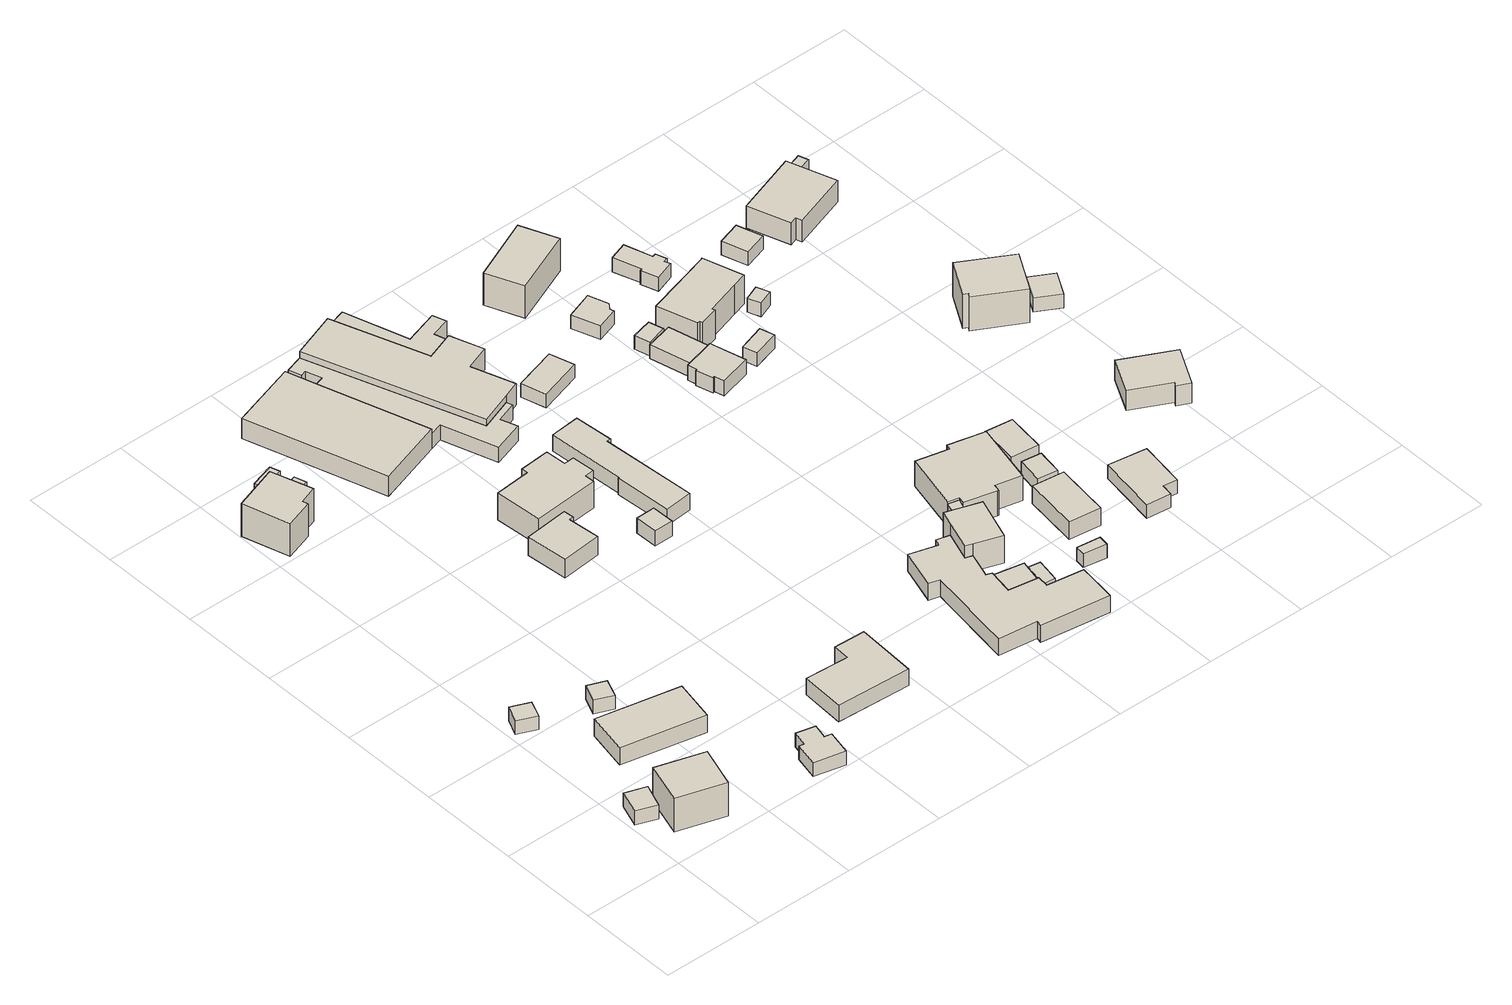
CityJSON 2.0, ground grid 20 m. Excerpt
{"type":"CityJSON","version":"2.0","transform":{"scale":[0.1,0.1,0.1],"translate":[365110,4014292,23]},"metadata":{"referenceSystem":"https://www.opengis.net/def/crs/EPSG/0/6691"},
"CityObjects":{
"building1":{"type":"Building","attributes":{"枝番":1,"利根川水系渡良瀬川洪水浸水想定区域（想定最大規模）.規模":"L2","利根川水系渡良瀬川洪水浸水想定区域（想定最大規模）.浸水ランク":"2","利根川水系渡良瀬川洪水浸水想定区域（想定最大規模）.浸水深":1.44,"利根川水系渡良瀬川洪水浸水想定区域（想定最大規模）.継続時間":7.1,"利根川水系利根川洪水浸水想定区域（想定最大規模）.規模":"L2","利根川水系利根川洪水浸水想定区域（想定最大規模）.浸水ランク":"1","利根川水系利根川洪水浸水想定区域（想定最大規模）.浸水深":0.019,"measuredHeight":4.4,"BuildingDetails.prefecture":"10","BuildingDetails.city":"10207"},"geometry":[{"type":"Solid","lod":"1","boundaries":[[[[0,1,2,3]],[[2,4,5,3]],[[1,6,4,2]],[[0,7,6,1]],[[3,5,7,0]],[[4,6,7,5]]]]}]},
"building2":{"type":"Building","attributes":{"枝番":1,"利根川水系渡良瀬川洪水浸水想定区域（想定最大規模）.規模":"L2","利根川水系渡良瀬川洪水浸水想定区域（想定最大規模）.浸水ランク":"2","利根川水系渡良瀬川洪水浸水想定区域（想定最大規模）.浸水深":1.44,"利根川水系渡良瀬川洪水浸水想定区域（想定最大規模）.継続時間":7.6,"利根川水系利根川洪水浸水想定区域（想定最大規模）.規模":"L2","利根川水系利根川洪水浸水想定区域（想定最大規模）.浸水ランク":"1","利根川水系利根川洪水浸水想定区域（想定最大規模）.浸水深":0.019,"usage":"411","measuredHeight":8.2,"BuildingDetails.prefecture":"10","BuildingDetails.city":"10207","BuildingDetails.surveyYear":2016},"geometry":[{"type":"Solid","lod":"1","boundaries":[[[[8,9,10,11]],[[10,12,13,11]],[[9,14,12,10]],[[8,15,14,9]],[[11,13,15,8]],[[12,14,15,13]]]]}]},
"building3":{"type":"Building","attributes":{"枝番":1,"利根川水系渡良瀬川洪水浸水想定区域（想定最大規模）.規模":"L2","利根川水系渡良瀬川洪水浸水想定区域（想定最大規模）.浸水ランク":"2","利根川水系渡良瀬川洪水浸水想定区域（想定最大規模）.浸水深":1.55,"利根川水系渡良瀬川洪水浸水想定区域（想定最大規模）.継続時間":8.1,"BuildingDetails.prefecture":"10","BuildingDetails.city":"10207"},"geometry":[{"type":"Solid","lod":"1","boundaries":[[[[16,17,18,19]],[[18,20,21,19]],[[17,22,20,18]],[[16,23,22,17]],[[19,21,23,16]],[[20,22,23,21]]]]}]},
"building4":{"type":"Building","attributes":{"枝番":1,"利根川水系渡良瀬川洪水浸水想定区域（想定最大規模）.規模":"L2","利根川水系渡良瀬川洪水浸水想定区域（想定最大規模）.浸水ランク":"2","利根川水系渡良瀬川洪水浸水想定区域（想定最大規模）.浸水深":1.64,"利根川水系渡良瀬川洪水浸水想定区域（想定最大規模）.継続時間":7.9,"利根川水系利根川洪水浸水想定区域（想定最大規模）.規模":"L2","利根川水系利根川洪水浸水想定区域（想定最大規模）.浸水ランク":"1","利根川水系利根川洪水浸水想定区域（想定最大規模）.浸水深":0.117,"usage":"411","measuredHeight":6,"BuildingDetails.prefecture":"10","BuildingDetails.city":"10207","BuildingDetails.surveyYear":2016},"geometry":[{"type":"Solid","lod":"1","boundaries":[[[[24,25,26,27]],[[26,28,29,27]],[[25,30,28,26]],[[24,31,30,25]],[[27,29,31,24]],[[28,30,31,29]]]]}]},
"building5":{"type":"Building","attributes":{"枝番":1,"利根川水系渡良瀬川洪水浸水想定区域（想定最大規模）.規模":"L2","利根川水系渡良瀬川洪水浸水想定区域（想定最大規模）.浸水ランク":"2","利根川水系渡良瀬川洪水浸水想定区域（想定最大規模）.浸水深":1.64,"利根川水系渡良瀬川洪水浸水想定区域（想定最大規模）.継続時間":7.9,"利根川水系利根川洪水浸水想定区域（想定最大規模）.規模":"L2","利根川水系利根川洪水浸水想定区域（想定最大規模）.浸水ランク":"1","利根川水系利根川洪水浸水想定区域（想定最大規模）.浸水深":0.117,"BuildingDetails.prefecture":"10","BuildingDetails.city":"10207"},"geometry":[{"type":"Solid","lod":"1","boundaries":[[[[32,33,34,35]],[[34,36,37,35]],[[33,38,36,34]],[[32,39,38,33]],[[35,37,39,32]],[[36,38,39,37]]]]}]},
"building6":{"type":"Building","attributes":{"枝番":1,"利根川水系渡良瀬川洪水浸水想定区域（想定最大規模）.規模":"L2","利根川水系渡良瀬川洪水浸水想定区域（想定最大規模）.浸水ランク":"2","利根川水系渡良瀬川洪水浸水想定区域（想定最大規模）.浸水深":1.45,"利根川水系渡良瀬川洪水浸水想定区域（想定最大規模）.継続時間":7.4,"利根川水系利根川洪水浸水想定区域（想定最大規模）.規模":"L2","利根川水系利根川洪水浸水想定区域（想定最大規模）.浸水ランク":"1","利根川水系利根川洪水浸水想定区域（想定最大規模）.浸水深":0.018,"measuredHeight":3.4,"BuildingDetails.prefecture":"10","BuildingDetails.city":"10207"},"geometry":[{"type":"Solid","lod":"1","boundaries":[[[[40,41,42,43,44,45,46,47]],[[46,48,49,47]],[[45,50,48,46]],[[44,51,50,45]],[[43,52,51,44]],[[42,53,52,43]],[[41,54,53,42]],[[40,55,54,41]],[[47,49,55,40]],[[48,50,51,52,53,54,55,49]]]]}]},
"building7":{"type":"Building","attributes":{"枝番":1,"利根川水系渡良瀬川洪水浸水想定区域（想定最大規模）.規模":"L2","利根川水系渡良瀬川洪水浸水想定区域（想定最大規模）.浸水ランク":"2","利根川水系渡良瀬川洪水浸水想定区域（想定最大規模）.浸水深":1.35,"利根川水系渡良瀬川洪水浸水想定区域（想定最大規模）.継続時間":5.6,"usage":"411","measuredHeight":8.2,"BuildingDetails.prefecture":"10","BuildingDetails.city":"10207","BuildingDetails.surveyYear":2016},"geometry":[{"type":"Solid","lod":"1","boundaries":[[[[56,57,58,59,60,61]],[[60,62,63,61]],[[59,64,62,60]],[[58,65,64,59]],[[57,66,65,58]],[[56,67,66,57]],[[61,63,67,56]],[[62,64,65,66,67,63]]]]}]},
"building8":{"type":"Building","attributes":{"枝番":1,"利根川水系渡良瀬川洪水浸水想定区域（想定最大規模）.規模":"L2","利根川水系渡良瀬川洪水浸水想定区域（想定最大規模）.浸水ランク":"2","利根川水系渡良瀬川洪水浸水想定区域（想定最大規模）.浸水深":1.45,"利根川水系渡良瀬川洪水浸水想定区域（想定最大規模）.継続時間":7.2,"BuildingDetails.prefecture":"10","BuildingDetails.city":"10207"},"geometry":[{"type":"Solid","lod":"1","boundaries":[[[[68,69,70,71]],[[70,72,73,71]],[[69,74,72,70]],[[68,75,74,69]],[[71,73,75,68]],[[72,74,75,73]]]]}]},
"building9":{"type":"Building","attributes":{"枝番":1,"利根川水系渡良瀬川洪水浸水想定区域（想定最大規模）.規模":"L2","利根川水系渡良瀬川洪水浸水想定区域（想定最大規模）.浸水ランク":"2","利根川水系渡良瀬川洪水浸水想定区域（想定最大規模）.浸水深":1.45,"利根川水系渡良瀬川洪水浸水想定区域（想定最大規模）.継続時間":7.2,"BuildingDetails.prefecture":"10","BuildingDetails.city":"10207"},"geometry":[{"type":"Solid","lod":"1","boundaries":[[[[76,77,78,79]],[[78,80,81,79]],[[77,82,80,78]],[[76,83,82,77]],[[79,81,83,76]],[[80,82,83,81]]]]}]},
"building10":{"type":"Building","attributes":{"枝番":1,"利根川水系渡良瀬川洪水浸水想定区域（想定最大規模）.規模":"L2","利根川水系渡良瀬川洪水浸水想定区域（想定最大規模）.浸水ランク":"2","利根川水系渡良瀬川洪水浸水想定区域（想定最大規模）.浸水深":1.54,"利根川水系渡良瀬川洪水浸水想定区域（想定最大規模）.継続時間":7.4,"利根川水系利根川洪水浸水想定区域（想定最大規模）.規模":"L2","利根川水系利根川洪水浸水想定区域（想定最大規模）.浸水ランク":"1","利根川水系利根川洪水浸水想定区域（想定最大規模）.浸水深":0.019,"usage":"411","measuredHeight":4.8,"BuildingDetails.prefecture":"10","BuildingDetails.city":"10207","BuildingDetails.surveyYear":2016},"geometry":[{"type":"Solid","lod":"1","boundaries":[[[[84,85,86,87,88,89]],[[88,90,91,89]],[[87,92,90,88]],[[86,93,92,87]],[[85,94,93,86]],[[84,95,94,85]],[[89,91,95,84]],[[90,92,93,94,95,91]]]]}]},
"building11":{"type":"Building","attributes":{"枝番":1,"利根川水系渡良瀬川洪水浸水想定区域（想定最大規模）.規模":"L2","利根川水系渡良瀬川洪水浸水想定区域（想定最大規模）.浸水ランク":"2","利根川水系渡良瀬川洪水浸水想定区域（想定最大規模）.浸水深":1.65,"利根川水系渡良瀬川洪水浸水想定区域（想定最大規模）.継続時間":7.4,"利根川水系多々良川洪水浸水想定区域（想定最大規模）.規模":"L2","usage":"411","measuredHeight":4.8,"BuildingDetails.prefecture":"10","BuildingDetails.city":"10207","BuildingDetails.surveyYear":2016},"geometry":[{"type":"Solid","lod":"1","boundaries":[[[[96,97,98,99,100,101]],[[100,102,103,101]],[[99,104,102,100]],[[98,105,104,99]],[[97,106,105,98]],[[96,107,106,97]],[[101,103,107,96]],[[102,104,105,106,107,103]]]]}]},
"building12":{"type":"Building","attributes":{"枝番":1,"利根川水系渡良瀬川洪水浸水想定区域（想定最大規模）.規模":"L2","利根川水系渡良瀬川洪水浸水想定区域（想定最大規模）.浸水ランク":"2","利根川水系渡良瀬川洪水浸水想定区域（想定最大規模）.浸水深":1.76,"利根川水系渡良瀬川洪水浸水想定区域（想定最大規模）.継続時間":7.2,"利根川水系多々良川洪水浸水想定区域（想定最大規模）.規模":"L2","利根川水系多々良川洪水浸水想定区域（想定最大規模）.浸水ランク":"1","利根川水系多々良川洪水浸水想定区域（想定最大規模）.浸水深":0.09,"利根川水系利根川洪水浸水想定区域（想定最大規模）.規模":"L2","利根川水系利根川洪水浸水想定区域（想定最大規模）.浸水ランク":"1","利根川水系利根川洪水浸水想定区域（想定最大規模）.浸水深":0.076,"usage":"441","measuredHeight":4.7,"BuildingDetails.prefecture":"10","BuildingDetails.city":"10207","BuildingDetails.surveyYear":2016},"geometry":[{"type":"Solid","lod":"1","boundaries":[[[[108,109,110,111,112]],[[111,113,114,112]],[[110,115,113,111]],[[109,116,115,110]],[[108,117,116,109]],[[112,114,117,108]],[[113,115,116,117,114]]]]}]},
"building13":{"type":"Building","attributes":{"枝番":1,"利根川水系渡良瀬川洪水浸水想定区域（想定最大規模）.規模":"L2","利根川水系渡良瀬川洪水浸水想定区域（想定最大規模）.浸水ランク":"2","利根川水系渡良瀬川洪水浸水想定区域（想定最大規模）.浸水深":1.35,"利根川水系渡良瀬川洪水浸水想定区域（想定最大規模）.継続時間":8.3,"利根川水系多々良川洪水浸水想定区域（想定最大規模）.規模":"L2","利根川水系多々良川洪水浸水想定区域（想定最大規模）.浸水ランク":"1","利根川水系多々良川洪水浸水想定区域（想定最大規模）.浸水深":0.19,"利根川水系利根川洪水浸水想定区域（想定最大規模）.規模":"L2","利根川水系利根川洪水浸水想定区域（想定最大規模）.浸水ランク":"1","利根川水系利根川洪水浸水想定区域（想定最大規模）.浸水深":0.217,"usage":"411","measuredHeight":7.3,"BuildingDetails.prefecture":"10","BuildingDetails.city":"10207","BuildingDetails.surveyYear":2016},"geometry":[{"type":"Solid","lod":"1","boundaries":[[[[118,119,120,121,122,123,124,125,126,127]],[[126,128,129,127]],[[125,130,128,126]],[[124,131,130,125]],[[123,132,131,124]],[[122,133,132,123]],[[121,134,133,122]],[[120,135,134,121]],[[119,136,135,120]],[[118,137,136,119]],[[127,129,137,118]],[[128,130,131,132,133,134,135,136,137,129]]]]}]},
"building14":{"type":"Building","attributes":{"枝番":1,"利根川水系渡良瀬川洪水浸水想定区域（想定最大規模）.規模":"L2","利根川水系渡良瀬川洪水浸水想定区域（想定最大規模）.浸水ランク":"2","利根川水系渡良瀬川洪水浸水想定区域（想定最大規模）.浸水深":1.84,"利根川水系渡良瀬川洪水浸水想定区域（想定最大規模）.継続時間":7.4,"利根川水系多々良川洪水浸水想定区域（想定最大規模）.規模":"L2","利根川水系多々良川洪水浸水想定区域（想定最大規模）.浸水ランク":"1","利根川水系多々良川洪水浸水想定区域（想定最大規模）.浸水深":0.19,"利根川水系利根川洪水浸水想定区域（想定最大規模）.規模":"L2","利根川水系利根川洪水浸水想定区域（想定最大規模）.浸水ランク":"1","利根川水系利根川洪水浸水想定区域（想定最大規模）.浸水深":0.302,"usage":"441","measuredHeight":3.4,"BuildingDetails.prefecture":"10","BuildingDetails.city":"10207","BuildingDetails.surveyYear":2016},"geometry":[{"type":"Solid","lod":"1","boundaries":[[[[138,139,140,141]],[[140,142,143,141]],[[139,144,142,140]],[[138,145,144,139]],[[141,143,145,138]],[[142,144,145,143]]]]}]},
"building15":{"type":"Building","attributes":{"枝番":1,"利根川水系渡良瀬川洪水浸水想定区域（想定最大規模）.規模":"L2","利根川水系渡良瀬川洪水浸水想定区域（想定最大規模）.浸水ランク":"2","利根川水系渡良瀬川洪水浸水想定区域（想定最大規模）.浸水深":1.85,"利根川水系渡良瀬川洪水浸水想定区域（想定最大規模）.継続時間":8.1,"利根川水系多々良川洪水浸水想定区域（想定最大規模）.規模":"L2","利根川水系多々良川洪水浸水想定区域（想定最大規模）.浸水ランク":"1","利根川水系多々良川洪水浸水想定区域（想定最大規模）.浸水深":0.19,"利根川水系利根川洪水浸水想定区域（想定最大規模）.規模":"L2","利根川水系利根川洪水浸水想定区域（想定最大規模）.浸水ランク":"1","利根川水系利根川洪水浸水想定区域（想定最大規模）.浸水深":0.176,"measuredHeight":4.1,"BuildingDetails.prefecture":"10","BuildingDetails.city":"10207"},"geometry":[{"type":"Solid","lod":"1","boundaries":[[[[146,111,110,147,148,149,150,151,152,153,154,155,156,157]],[[156,158,159,157]],[[155,160,158,156]],[[154,161,160,155]],[[153,162,161,154]],[[152,163,162,153]],[[151,164,163,152]],[[150,165,164,151]],[[149,166,165,150]],[[148,167,166,149]],[[147,168,167,148]],[[110,169,168,147]],[[111,170,169,110]],[[146,171,170,111]],[[157,159,171,146]],[[158,160,161,162,163,164,165,166,167,168,169,170,171,159]]]]}]},
"building16":{"type":"Building","attributes":{"枝番":1,"利根川水系渡良瀬川洪水浸水想定区域（想定最大規模）.規模":"L2","利根川水系渡良瀬川洪水浸水想定区域（想定最大規模）.浸水ランク":"2","利根川水系渡良瀬川洪水浸水想定区域（想定最大規模）.浸水深":1.65,"利根川水系渡良瀬川洪水浸水想定区域（想定最大規模）.継続時間":8.3,"利根川水系多々良川洪水浸水想定区域（想定最大規模）.規模":"L2","利根川水系多々良川洪水浸水想定区域（想定最大規模）.浸水ランク":"1","利根川水系多々良川洪水浸水想定区域（想定最大規模）.浸水深":0.19,"利根川水系利根川洪水浸水想定区域（想定最大規模）.規模":"L2","利根川水系利根川洪水浸水想定区域（想定最大規模）.浸水ランク":"1","利根川水系利根川洪水浸水想定区域（想定最大規模）.浸水深":0.017,"usage":"441","measuredHeight":4.4,"BuildingDetails.prefecture":"10","BuildingDetails.city":"10207","BuildingDetails.surveyYear":2016},"geometry":[{"type":"Solid","lod":"1","boundaries":[[[[172,173,174,175,176,177,178,179]],[[178,180,181,179]],[[177,182,180,178]],[[176,183,182,177]],[[175,184,183,176]],[[174,185,184,175]],[[173,186,185,174]],[[172,187,186,173]],[[179,181,187,172]],[[180,182,183,184,185,186,187,181]]]]}]},
"building17":{"type":"Building","attributes":{"枝番":1,"利根川水系渡良瀬川洪水浸水想定区域（想定最大規模）.規模":"L2","利根川水系渡良瀬川洪水浸水想定区域（想定最大規模）.浸水ランク":"2","利根川水系渡良瀬川洪水浸水想定区域（想定最大規模）.浸水深":1.55,"利根川水系渡良瀬川洪水浸水想定区域（想定最大規模）.継続時間":7.7,"利根川水系多々良川洪水浸水想定区域（想定最大規模）.規模":"L2","利根川水系多々良川洪水浸水想定区域（想定最大規模）.浸水ランク":"1","利根川水系多々良川洪水浸水想定区域（想定最大規模）.浸水深":0.09,"利根川水系利根川洪水浸水想定区域（想定最大規模）.規模":"L2","利根川水系利根川洪水浸水想定区域（想定最大規模）.浸水ランク":"1","利根川水系利根川洪水浸水想定区域（想定最大規模）.浸水深":0.101,"usage":"441","measuredHeight":5.5,"BuildingDetails.prefecture":"10","BuildingDetails.city":"10207","BuildingDetails.surveyYear":2016},"geometry":[{"type":"Solid","lod":"1","boundaries":[[[[151,188,189,190,191,192,193,194,153,152]],[[153,195,196,152]],[[194,197,195,153]],[[193,198,197,194]],[[192,199,198,193]],[[191,200,199,192]],[[190,201,200,191]],[[189,202,201,190]],[[188,203,202,189]],[[151,204,203,188]],[[152,196,204,151]],[[195,197,198,199,200,201,202,203,204,196]]]]}]},
"building18":{"type":"Building","attributes":{"枝番":1,"利根川水系渡良瀬川洪水浸水想定区域（想定最大規模）.規模":"L2","利根川水系渡良瀬川洪水浸水想定区域（想定最大規模）.浸水ランク":"2","利根川水系渡良瀬川洪水浸水想定区域（想定最大規模）.浸水深":1.44,"利根川水系渡良瀬川洪水浸水想定区域（想定最大規模）.継続時間":7.1,"usage":"411","measuredHeight":4.8,"BuildingDetails.prefecture":"10","BuildingDetails.city":"10207","BuildingDetails.surveyYear":2016},"geometry":[{"type":"Solid","lod":"1","boundaries":[[[[205,206,207,208,209,210,211,212,213,214,215,216,217,218,219,220,221,222]],[[221,223,224,222]],[[220,225,223,221]],[[219,226,225,220]],[[218,227,226,219]],[[217,228,227,218]],[[216,229,228,217]],[[215,230,229,216]],[[214,231,230,215]],[[213,232,231,214]],[[212,233,232,213]],[[211,234,233,212]],[[210,235,234,211]],[[209,236,235,210]],[[208,237,236,209]],[[207,238,237,208]],[[206,239,238,207]],[[205,240,239,206]],[[222,224,240,205]],[[223,225,226,227,228,229,230,231,232,233,234,235,236,237,238,239,240,224]]]]}]},
"building19":{"type":"Building","attributes":{"枝番":1,"利根川水系渡良瀬川洪水浸水想定区域（想定最大規模）.規模":"L2","利根川水系渡良瀬川洪水浸水想定区域（想定最大規模）.浸水ランク":"2","利根川水系渡良瀬川洪水浸水想定区域（想定最大規模）.浸水深":1.75,"利根川水系渡良瀬川洪水浸水想定区域（想定最大規模）.継続時間":7.7,"measuredHeight":6.2,"BuildingDetails.prefecture":"10","BuildingDetails.city":"10207"},"geometry":[{"type":"Solid","lod":"1","boundaries":[[[[241,242,243,244,245,246,247,248]],[[247,249,250,248]],[[246,251,249,247]],[[245,252,251,246]],[[244,253,252,245]],[[243,254,253,244]],[[242,255,254,243]],[[241,256,255,242]],[[248,250,256,241]],[[249,251,252,253,254,255,256,250]]]]}]},
"building20":{"type":"Building","attributes":{"枝番":1,"利根川水系渡良瀬川洪水浸水想定区域（想定最大規模）.規模":"L2","利根川水系渡良瀬川洪水浸水想定区域（想定最大規模）.浸水ランク":"2","利根川水系渡良瀬川洪水浸水想定区域（想定最大規模）.浸水深":1.44,"利根川水系渡良瀬川洪水浸水想定区域（想定最大規模）.継続時間":7.1,"measuredHeight":3.1,"BuildingDetails.prefecture":"10","BuildingDetails.city":"10207"},"geometry":[{"type":"Solid","lod":"1","boundaries":[[[[257,258,259,260]],[[259,261,262,260]],[[258,263,261,259]],[[257,264,263,258]],[[260,262,264,257]],[[261,263,264,262]]]]}]},
"building21":{"type":"Building","attributes":{"枝番":1,"利根川水系渡良瀬川洪水浸水想定区域（想定最大規模）.規模":"L2","利根川水系渡良瀬川洪水浸水想定区域（想定最大規模）.浸水ランク":"2","利根川水系渡良瀬川洪水浸水想定区域（想定最大規模）.浸水深":1.65,"利根川水系渡良瀬川洪水浸水想定区域（想定最大規模）.継続時間":8.1,"利根川水系多々良川洪水浸水想定区域（想定最大規模）.規模":"L2","利根川水系多々良川洪水浸水想定区域（想定最大規模）.浸水ランク":"1","利根川水系多々良川洪水浸水想定区域（想定最大規模）.浸水深":0.1,"利根川水系利根川洪水浸水想定区域（想定最大規模）.規模":"L2","利根川水系利根川洪水浸水想定区域（想定最大規模）.浸水ランク":"1","利根川水系利根川洪水浸水想定区域（想定最大規模）.浸水深":0.002,"usage":"441","measuredHeight":3.4,"BuildingDetails.prefecture":"10","BuildingDetails.city":"10207","BuildingDetails.surveyYear":2016},"geometry":[{"type":"Solid","lod":"1","boundaries":[[[[265,266,267,268]],[[267,269,270,268]],[[266,271,269,267]],[[265,272,271,266]],[[268,270,272,265]],[[269,271,272,270]]]]}]},
"building22":{"type":"Building","attributes":{"枝番":1,"利根川水系渡良瀬川洪水浸水想定区域（想定最大規模）.規模":"L2","利根川水系渡良瀬川洪水浸水想定区域（想定最大規模）.浸水ランク":"2","利根川水系渡良瀬川洪水浸水想定区域（想定最大規模）.浸水深":1.24,"利根川水系渡良瀬川洪水浸水想定区域（想定最大規模）.継続時間":6.2,"measuredHeight":3.2,"BuildingDetails.prefecture":"10","BuildingDetails.city":"10207"},"geometry":[{"type":"Solid","lod":"1","boundaries":[[[[273,274,275,276]],[[275,277,278,276]],[[274,279,277,275]],[[273,280,279,274]],[[276,278,280,273]],[[277,279,280,278]]]]}]},
"building23":{"type":"Building","attributes":{"枝番":1,"利根川水系渡良瀬川洪水浸水想定区域（想定最大規模）.規模":"L2","利根川水系渡良瀬川洪水浸水想定区域（想定最大規模）.浸水ランク":"2","利根川水系渡良瀬川洪水浸水想定区域（想定最大規模）.浸水深":1.44,"利根川水系渡良瀬川洪水浸水想定区域（想定最大規模）.継続時間":6.6,"usage":"411","measuredHeight":6.5,"BuildingDetails.prefecture":"10","BuildingDetails.city":"10207","BuildingDetails.surveyYear":2016},"geometry":[{"type":"Solid","lod":"1","boundaries":[[[[281,282,283,284,285,286,287,288]],[[287,289,290,288]],[[286,291,289,287]],[[285,292,291,286]],[[284,293,292,285]],[[283,294,293,284]],[[282,295,294,283]],[[281,296,295,282]],[[288,290,296,281]],[[289,291,292,293,294,295,296,290]]]]}]},
"building24":{"type":"Building","attributes":{"枝番":1,"利根川水系渡良瀬川洪水浸水想定区域（想定最大規模）.規模":"L2","利根川水系渡良瀬川洪水浸水想定区域（想定最大規模）.浸水ランク":"2","利根川水系渡良瀬川洪水浸水想定区域（想定最大規模）.浸水深":1.34,"利根川水系渡良瀬川洪水浸水想定区域（想定最大規模）.継続時間":6.6,"measuredHeight":6,"BuildingDetails.prefecture":"10","BuildingDetails.city":"10207"},"geometry":[{"type":"Solid","lod":"1","boundaries":[[[[285,297,298,286]],[[298,299,300,286]],[[297,301,299,298]],[[285,302,301,297]],[[286,300,302,285]],[[299,301,302,300]]]]}]},
"building25":{"type":"Building","attributes":{"枝番":1,"利根川水系渡良瀬川洪水浸水想定区域（想定最大規模）.規模":"L2","利根川水系渡良瀬川洪水浸水想定区域（想定最大規模）.浸水ランク":"2","利根川水系渡良瀬川洪水浸水想定区域（想定最大規模）.浸水深":1.44,"利根川水系渡良瀬川洪水浸水想定区域（想定最大規模）.継続時間":6.2,"BuildingDetails.prefecture":"10","BuildingDetails.city":"10207"},"geometry":[{"type":"Solid","lod":"1","boundaries":[[[[303,304,305,306]],[[305,307,308,306]],[[304,309,307,305]],[[303,310,309,304]],[[306,308,310,303]],[[307,309,310,308]]]]}]},
"building26":{"type":"Building","attributes":{"枝番":1,"利根川水系渡良瀬川洪水浸水想定区域（想定最大規模）.規模":"L2","利根川水系渡良瀬川洪水浸水想定区域（想定最大規模）.浸水ランク":"2","利根川水系渡良瀬川洪水浸水想定区域（想定最大規模）.浸水深":1.24,"利根川水系渡良瀬川洪水浸水想定区域（想定最大規模）.継続時間":6.6,"usage":"411","measuredHeight":7.4,"BuildingDetails.prefecture":"10","BuildingDetails.city":"10207","BuildingDetails.surveyYear":2016},"geometry":[{"type":"Solid","lod":"1","boundaries":[[[[311,312,313,314,315,316,317,318,319,320,321,322,323,324]],[[323,325,326,324]],[[322,327,325,323]],[[321,328,327,322]],[[320,329,328,321]],[[319,330,329,320]],[[318,331,330,319]],[[317,332,331,318]],[[316,333,332,317]],[[315,334,333,316]],[[314,335,334,315]],[[313,336,335,314]],[[312,337,336,313]],[[311,338,337,312]],[[324,326,338,311]],[[325,327,328,329,330,331,332,333,334,335,336,337,338,326]]]]}]},
"building27":{"type":"Building","attributes":{"枝番":1,"利根川水系渡良瀬川洪水浸水想定区域（想定最大規模）.規模":"L2","利根川水系渡良瀬川洪水浸水想定区域（想定最大規模）.浸水ランク":"2","利根川水系渡良瀬川洪水浸水想定区域（想定最大規模）.浸水深":1.45,"利根川水系渡良瀬川洪水浸水想定区域（想定最大規模）.継続時間":6.8,"usage":"454","measuredHeight":4,"BuildingDetails.prefecture":"10","BuildingDetails.city":"10207","BuildingDetails.surveyYear":2016},"geometry":[{"type":"Solid","lod":"1","boundaries":[[[[339,340,341,342,343,344,345,346]],[[345,347,348,346]],[[344,349,347,345]],[[343,350,349,344]],[[342,351,350,343]],[[341,352,351,342]],[[340,353,352,341]],[[339,354,353,340]],[[346,348,354,339]],[[347,349,350,351,352,353,354,348]]]]}]},
"building28":{"type":"Building","attributes":{"枝番":1,"利根川水系渡良瀬川洪水浸水想定区域（想定最大規模）.規模":"L2","利根川水系渡良瀬川洪水浸水想定区域（想定最大規模）.浸水ランク":"2","利根川水系渡良瀬川洪水浸水想定区域（想定最大規模）.浸水深":1.54,"利根川水系渡良瀬川洪水浸水想定区域（想定最大規模）.継続時間":6.5,"usage":"411","BuildingDetails.prefecture":"10","BuildingDetails.city":"10207","BuildingDetails.surveyYear":2016},"geometry":[{"type":"Solid","lod":"1","boundaries":[[[[355,356,357,358,359,360]],[[359,361,362,360]],[[358,363,361,359]],[[357,364,363,358]],[[356,365,364,357]],[[355,366,365,356]],[[360,362,366,355]],[[361,363,364,365,366,362]]]]}]},
"building29":{"type":"Building","attributes":{"枝番":1,"利根川水系渡良瀬川洪水浸水想定区域（想定最大規模）.規模":"L2","利根川水系渡良瀬川洪水浸水想定区域（想定最大規模）.浸水ランク":"2","利根川水系渡良瀬川洪水浸水想定区域（想定最大規模）.浸水深":1.34,"利根川水系渡良瀬川洪水浸水想定区域（想定最大規模）.継続時間":6.5,"usage":"454","BuildingDetails.prefecture":"10","BuildingDetails.city":"10207","BuildingDetails.surveyYear":2016},"geometry":[{"type":"Solid","lod":"1","boundaries":[[[[367,368,369,370]],[[369,371,372,370]],[[368,373,371,369]],[[367,374,373,368]],[[370,372,374,367]],[[371,373,374,372]]]]}]},
"building30":{"type":"Building","attributes":{"枝番":1,"利根川水系渡良瀬川洪水浸水想定区域（想定最大規模）.規模":"L2","利根川水系渡良瀬川洪水浸水想定区域（想定最大規模）.浸水ランク":"2","利根川水系渡良瀬川洪水浸水想定区域（想定最大規模）.浸水深":1.44,"利根川水系渡良瀬川洪水浸水想定区域（想定最大規模）.継続時間":6.5,"BuildingDetails.prefecture":"10","BuildingDetails.city":"10207"},"geometry":[{"type":"Solid","lod":"1","boundaries":[[[[375,376,377,378]],[[377,379,380,378]],[[376,381,379,377]],[[375,382,381,376]],[[378,380,382,375]],[[379,381,382,380]]]]}]},
"building31":{"type":"Building","attributes":{"枝番":1,"利根川水系渡良瀬川洪水浸水想定区域（想定最大規模）.規模":"L2","利根川水系渡良瀬川洪水浸水想定区域（想定最大規模）.浸水ランク":"2","利根川水系渡良瀬川洪水浸水想定区域（想定最大規模）.浸水深":1.44,"利根川水系渡良瀬川洪水浸水想定区域（想定最大規模）.継続時間":6.2,"usage":"411","measuredHeight":4.9,"BuildingDetails.prefecture":"10","BuildingDetails.city":"10207","BuildingDetails.surveyYear":2016},"geometry":[{"type":"Solid","lod":"1","boundaries":[[[[383,384,385,386]],[[385,387,388,386]],[[384,389,387,385]],[[383,390,389,384]],[[386,388,390,383]],[[387,389,390,388]]]]}]},
"building32":{"type":"Building","attributes":{"枝番":1,"利根川水系渡良瀬川洪水浸水想定区域（想定最大規模）.規模":"L2","利根川水系渡良瀬川洪水浸水想定区域（想定最大規模）.浸水ランク":"2","利根川水系渡良瀬川洪水浸水想定区域（想定最大規模）.浸水深":1.35,"利根川水系渡良瀬川洪水浸水想定区域（想定最大規模）.継続時間":8.1,"利根川水系多々良川洪水浸水想定区域（想定最大規模）.規模":"L2","usage":"411","measuredHeight":8.1,"BuildingDetails.prefecture":"10","BuildingDetails.city":"10207","BuildingDetails.surveyYear":2016},"geometry":[{"type":"Solid","lod":"1","boundaries":[[[[391,392,393,394]],[[393,395,396,394]],[[392,397,395,393]],[[391,398,397,392]],[[394,396,398,391]],[[395,397,398,396]]]]}]},
"building33":{"type":"Building","attributes":{"枝番":1,"利根川水系渡良瀬川洪水浸水想定区域（想定最大規模）.規模":"L2","利根川水系渡良瀬川洪水浸水想定区域（想定最大規模）.浸水ランク":"2","利根川水系渡良瀬川洪水浸水想定区域（想定最大規模）.浸水深":1.44,"利根川水系渡良瀬川洪水浸水想定区域（想定最大規模）.継続時間":6.6,"usage":"413","BuildingDetails.prefecture":"10","BuildingDetails.city":"10207","BuildingDetails.surveyYear":2016},"geometry":[{"type":"Solid","lod":"1","boundaries":[[[[399,400,401,402]],[[401,403,404,402]],[[400,405,403,401]],[[399,406,405,400]],[[402,404,406,399]],[[403,405,406,404]]]]}]},
"building34":{"type":"Building","attributes":{"枝番":1,"利根川水系渡良瀬川洪水浸水想定区域（想定最大規模）.規模":"L2","利根川水系渡良瀬川洪水浸水想定区域（想定最大規模）.浸水ランク":"2","利根川水系渡良瀬川洪水浸水想定区域（想定最大規模）.浸水深":1.44,"利根川水系渡良瀬川洪水浸水想定区域（想定最大規模）.継続時間":6.8,"BuildingDetails.prefecture":"10","BuildingDetails.city":"10207"},"geometry":[{"type":"Solid","lod":"1","boundaries":[[[[407,408,409,410]],[[409,411,412,410]],[[408,413,411,409]],[[407,414,413,408]],[[410,412,414,407]],[[411,413,414,412]]]]}]},
"building35":{"type":"Building","attributes":{"枝番":1,"利根川水系渡良瀬川洪水浸水想定区域（想定最大規模）.規模":"L2","利根川水系渡良瀬川洪水浸水想定区域（想定最大規模）.浸水ランク":"2","利根川水系渡良瀬川洪水浸水想定区域（想定最大規模）.浸水深":1.24,"利根川水系渡良瀬川洪水浸水想定区域（想定最大規模）.継続時間":6.6,"usage":"411","measuredHeight":4.6,"BuildingDetails.prefecture":"10","BuildingDetails.city":"10207","BuildingDetails.surveyYear":2016},"geometry":[{"type":"Solid","lod":"1","boundaries":[[[[415,416,417,418]],[[417,419,420,418]],[[416,421,419,417]],[[415,422,421,416]],[[418,420,422,415]],[[419,421,422,420]]]]}]},
"building36":{"type":"Building","attributes":{"枝番":1,"利根川水系渡良瀬川洪水浸水想定区域（想定最大規模）.規模":"L2","利根川水系渡良瀬川洪水浸水想定区域（想定最大規模）.浸水ランク":"2","利根川水系渡良瀬川洪水浸水想定区域（想定最大規模）.浸水深":1.24,"利根川水系渡良瀬川洪水浸水想定区域（想定最大規模）.継続時間":6.8,"usage":"411","measuredHeight":7.4,"BuildingDetails.prefecture":"10","BuildingDetails.city":"10207","BuildingDetails.surveyYear":2016},"geometry":[{"type":"Solid","lod":"1","boundaries":[[[[423,424,425,426,427,428,429,430,431,432]],[[431,433,434,432]],[[430,435,433,431]],[[429,436,435,430]],[[428,437,436,429]],[[427,438,437,428]],[[426,439,438,427]],[[425,440,439,426]],[[424,441,440,425]],[[423,442,441,424]],[[432,434,442,423]],[[433,435,436,437,438,439,440,441,442,434]]]]}]},
"building37":{"type":"Building","attributes":{"枝番":1,"利根川水系渡良瀬川洪水浸水想定区域（想定最大規模）.規模":"L2","利根川水系渡良瀬川洪水浸水想定区域（想定最大規模）.浸水ランク":"2","利根川水系渡良瀬川洪水浸水想定区域（想定最大規模）.浸水深":1.44,"利根川水系渡良瀬川洪水浸水想定区域（想定最大規模）.継続時間":6.3,"usage":"411","measuredHeight":5.7,"BuildingDetails.prefecture":"10","BuildingDetails.city":"10207","BuildingDetails.surveyYear":2016},"geometry":[{"type":"Solid","lod":"1","boundaries":[[[[443,444,445,446,447,448]],[[447,449,450,448]],[[446,451,449,447]],[[445,452,451,446]],[[444,453,452,445]],[[443,454,453,444]],[[448,450,454,443]],[[449,451,452,453,454,450]]]]}]},
"building38":{"type":"Building","attributes":{"枝番":1,"利根川水系渡良瀬川洪水浸水想定区域（想定最大規模）.規模":"L2","利根川水系渡良瀬川洪水浸水想定区域（想定最大規模）.浸水ランク":"2","利根川水系渡良瀬川洪水浸水想定区域（想定最大規模）.浸水深":1.65,"利根川水系渡良瀬川洪水浸水想定区域（想定最大規模）.継続時間":6.8,"利根川水系多々良川洪水浸水想定区域（想定最大規模）.規模":"L2","利根川水系多々良川洪水浸水想定区域（想定最大規模）.浸水ランク":"1","利根川水系多々良川洪水浸水想定区域（想定最大規模）.浸水深":0.1,"measuredHeight":3.6,"BuildingDetails.prefecture":"10","BuildingDetails.city":"10207"},"geometry":[{"type":"Solid","lod":"1","boundaries":[[[[455,456,457,458,459,460,461,462,463,464]],[[463,465,466,464]],[[462,467,465,463]],[[461,468,467,462]],[[460,469,468,461]],[[459,470,469,460]],[[458,471,470,459]],[[457,472,471,458]],[[456,473,472,457]],[[455,474,473,456]],[[464,466,474,455]],[[465,467,468,469,470,471,472,473,474,466]]]]}]},
"building39":{"type":"Building","attributes":{"枝番":1,"利根川水系渡良瀬川洪水浸水想定区域（想定最大規模）.規模":"L2","利根川水系渡良瀬川洪水浸水想定区域（想定最大規模）.浸水ランク":"2","利根川水系渡良瀬川洪水浸水想定区域（想定最大規模）.浸水深":1.44,"利根川水系渡良瀬川洪水浸水想定区域（想定最大規模）.継続時間":6.8,"usage":"411","BuildingDetails.prefecture":"10","BuildingDetails.city":"10207","BuildingDetails.surveyYear":2016},"geometry":[{"type":"Solid","lod":"1","boundaries":[[[[475,476,477,478]],[[477,479,480,478]],[[476,481,479,477]],[[475,482,481,476]],[[478,480,482,475]],[[479,481,482,480]]]]}]},
"building40":{"type":"Building","attributes":{"枝番":1,"利根川水系渡良瀬川洪水浸水想定区域（想定最大規模）.規模":"L2","利根川水系渡良瀬川洪水浸水想定区域（想定最大規模）.浸水ランク":"2","利根川水系渡良瀬川洪水浸水想定区域（想定最大規模）.浸水深":1.34,"利根川水系渡良瀬川洪水浸水想定区域（想定最大規模）.継続時間":6.8,"usage":"411","measuredHeight":3.1,"BuildingDetails.prefecture":"10","BuildingDetails.city":"10207","BuildingDetails.surveyYear":2016},"geometry":[{"type":"Solid","lod":"1","boundaries":[[[[483,484,485,486]],[[485,487,488,486]],[[484,489,487,485]],[[483,490,489,484]],[[486,488,490,483]],[[487,489,490,488]]]]}]},
"building41":{"type":"Building","attributes":{"枝番":1,"利根川水系渡良瀬川洪水浸水想定区域（想定最大規模）.規模":"L2","利根川水系渡良瀬川洪水浸水想定区域（想定最大規模）.浸水ランク":"2","利根川水系渡良瀬川洪水浸水想定区域（想定最大規模）.浸水深":1.13,"利根川水系渡良瀬川洪水浸水想定区域（想定最大規模）.継続時間":5.2,"usage":"411","measuredHeight":5.1,"BuildingDetails.prefecture":"10","BuildingDetails.city":"10207","BuildingDetails.surveyYear":2016},"geometry":[{"type":"Solid","lod":"1","boundaries":[[[[491,492,493,494,495,496]],[[495,497,498,496]],[[494,499,497,495]],[[493,500,499,494]],[[492,501,500,493]],[[491,502,501,492]],[[496,498,502,491]],[[497,499,500,501,502,498]]]]}]},
"building42":{"type":"Building","attributes":{"枝番":1,"利根川水系渡良瀬川洪水浸水想定区域（想定最大規模）.規模":"L2","利根川水系渡良瀬川洪水浸水想定区域（想定最大規模）.浸水ランク":"2","利根川水系渡良瀬川洪水浸水想定区域（想定最大規模）.浸水深":1.13,"利根川水系渡良瀬川洪水浸水想定区域（想定最大規模）.継続時間":5.6,"usage":"411","measuredHeight":8.3,"BuildingDetails.prefecture":"10","BuildingDetails.city":"10207","BuildingDetails.surveyYear":2016},"geometry":[{"type":"Solid","lod":"1","boundaries":[[[[503,504,505,506,507,508]],[[507,509,510,508]],[[506,511,509,507]],[[505,512,511,506]],[[504,513,512,505]],[[503,514,513,504]],[[508,510,514,503]],[[509,511,512,513,514,510]]]]}]},
"building43":{"type":"Building","attributes":{"枝番":1,"利根川水系渡良瀬川洪水浸水想定区域（想定最大規模）.規模":"L2","利根川水系渡良瀬川洪水浸水想定区域（想定最大規模）.浸水ランク":"2","利根川水系渡良瀬川洪水浸水想定区域（想定最大規模）.浸水深":1.35,"利根川水系渡良瀬川洪水浸水想定区域（想定最大規模）.継続時間":6.6,"usage":"411","measuredHeight":7.3,"BuildingDetails.prefecture":"10","BuildingDetails.city":"10207","BuildingDetails.surveyYear":2016},"geometry":[{"type":"Solid","lod":"1","boundaries":[[[[515,516,517,518,519,520]],[[519,521,522,520]],[[518,523,521,519]],[[517,524,523,518]],[[516,525,524,517]],[[515,526,525,516]],[[520,522,526,515]],[[521,523,524,525,526,522]]]]}]},
"building44":{"type":"Building","attributes":{"枝番":1,"利根川水系渡良瀬川洪水浸水想定区域（想定最大規模）.規模":"L2","利根川水系渡良瀬川洪水浸水想定区域（想定最大規模）.浸水ランク":"2","利根川水系渡良瀬川洪水浸水想定区域（想定最大規模）.浸水深":1.24,"利根川水系渡良瀬川洪水浸水想定区域（想定最大規模）.継続時間":5.6,"BuildingDetails.prefecture":"10","BuildingDetails.city":"10207"},"geometry":[{"type":"Solid","lod":"1","boundaries":[[[[527,528,529,530]],[[529,531,532,530]],[[528,533,531,529]],[[527,534,533,528]],[[530,532,534,527]],[[531,533,534,532]]]]}]},
"building45":{"type":"Building","attributes":{"枝番":1,"利根川水系渡良瀬川洪水浸水想定区域（想定最大規模）.規模":"L2","利根川水系渡良瀬川洪水浸水想定区域（想定最大規模）.浸水ランク":"2","利根川水系渡良瀬川洪水浸水想定区域（想定最大規模）.浸水深":1.35,"利根川水系渡良瀬川洪水浸水想定区域（想定最大規模）.継続時間":5.3,"usage":"411","BuildingDetails.prefecture":"10","BuildingDetails.city":"10207","BuildingDetails.surveyYear":2016},"geometry":[{"type":"Solid","lod":"1","boundaries":[[[[535,536,537,538]],[[537,539,540,538]],[[536,541,539,537]],[[535,542,541,536]],[[538,540,542,535]],[[539,541,542,540]]]]}]}
},
"vertices":[
[9,120,8],[25,167,8],[67,153,8],[49,105,8],[67,153,38],[49,105,38],[25,167,38],[9,120,38],
[46,63,8],[71,145,8],[166,116,8],[140,34,8],[166,116,82],[140,34,82],[71,145,82],[46,63,82],
[11,422,8],[26,456,8],[63,440,8],[49,406,8],[63,440,38],[49,406,38],[26,456,38],[11,422,38],
[90,250,8],[107,333,8],[271,299,8],[254,216,8],[271,299,46],[254,216,46],[107,333,46],[90,250,46],
[143,376,8],[158,412,8],[193,398,8],[178,361,8],[193,398,38],[178,361,38],[158,412,38],[143,376,38],
[311,15,9],[322,63,9],[332,61,9],[339,91,9],[376,82,9],[369,53,9],[383,50,9],[372,1,9],[383,50,39],[372,1,39],[369,53,39],[376,82,39],[339,91,39],[332,61,39],[322,63,39],[311,15,39],
[1,1098,9],[90,1128,9],[116,1047,9],[81,1035,9],[84,1024,9],[28,1006,9],[84,1024,81],[28,1006,81],[81,1035,81],[116,1047,81],[90,1128,81],[1,1098,81],
[83,1159,8],[130,1173,8],[136,1154,8],[88,1141,8],[136,1154,38],[88,1141,38],[130,1173,38],[83,1159,38],
[97,1114,8],[144,1128,8],[151,1104,8],[104,1091,8],[151,1104,38],[104,1091,38],[144,1128,38],[97,1114,38],
[435,92,8],[440,179,8],[526,174,8],[528,207,8],[590,204,8],[583,84,8],[590,204,44],[583,84,44],[528,207,44],[526,174,44],[440,179,44],[435,92,44],
[327,748,8],[414,757,8],[416,736,8],[407,735,8],[414,672,8],[335,664,8],[414,672,49],[335,664,49],[407,735,49],[416,736,49],[414,757,49],[327,748,49],
[167,1286,6],[300,1328,6],[316,1276,6],[386,1057,6],[253,1015,6],[386,1057,50],[253,1015,50],[316,1276,50],[300,1328,50],[167,1286,50],
[349,850,7],[420,856,7],[419,869,7],[479,874,7],[482,833,7],[502,834,7],[506,788,7],[487,786,7],[488,767,7],[357,756,7],[488,767,66],[357,756,66],[487,786,66],[506,788,66],[502,834,66],[482,833,66],[479,874,66],[419,869,66],[420,856,66],[349,850,66],
[501,673,6],[539,674,6],[540,629,6],[502,628,6],[540,629,39],[502,628,39],[539,674,39],[501,673,39],
[412,1065,6],[343,1284,6],[333,1315,6],[322,1311,6],[314,1336,6],[349,1347,6],[468,1013,6],[532,1036,6],[536,1024,6],[496,1010,6],[507,978,6],[447,958,6],[507,978,39],[447,958,39],[496,1010,39],[536,1024,39],[532,1036,39],[468,1013,39],[349,1347,39],[314,1336,39],[322,1311,39],[333,1315,39],[343,1284,39],[316,1276,39],[386,1057,39],[412,1065,39],
[542,767,6],[545,767,6],[533,921,6],[591,926,6],[598,849,6],[590,849,6],[606,659,6],[551,654,6],[606,659,42],[551,654,42],[590,849,42],[598,849,42],[591,926,42],[533,921,42],[545,767,42],[542,767,42],
[439,1379,6],[441,1373,6],[505,1194,6],[561,1214,6],[584,1149,6],[536,1131,6],[565,1048,6],[532,1036,53],[468,1013,53],[565,1048,53],[536,1131,53],[584,1149,53],[561,1214,53],[505,1194,53],[441,1373,53],[439,1379,53],[349,1347,53],
[895,91,8],[967,80,8],[956,2,8],[820,21,8],[822,32,8],[745,42,8],[771,218,8],[750,224,8],[773,302,8],[827,286,8],[832,299,8],[858,292,8],[838,233,8],[852,228,8],[836,178,8],[847,174,8],[838,124,8],[897,114,8],[838,124,45],[897,114,45],[847,174,45],[836,178,45],[852,228,45],[838,233,45],[858,292,45],[832,299,45],[827,286,45],[773,302,45],[750,224,45],[771,218,45],[745,42,45],[822,32,45],[820,21,45],[956,2,45],[967,80,45],[895,91,45],
[441,1373,7],[475,1383,7],[514,1257,7],[581,1278,7],[590,1251,7],[552,1240,7],[560,1214,7],[505,1194,7],[560,1214,44],[505,1194,44],[552,1240,44],[590,1251,44],[581,1278,44],[514,1257,44],[475,1383,44],[441,1373,44],
[848,175,9],[908,163,9],[897,114,9],[838,124,9],[897,114,39],[838,124,39],[908,163,39],[848,175,39],
[582,1057,8],[667,1082,8],[681,1034,8],[596,1008,8],[681,1034,38],[596,1008,38],[667,1082,38],[582,1057,38],
[896,102,10],[905,150,10],[929,146,10],[920,98,10],[929,146,40],[920,98,40],[905,150,40],[896,102,40],
[852,228,10],[838,233,10],[858,292,10],[867,320,10],[886,314,10],[906,307,10],[935,297,10],[905,210,10],[935,297,71],[905,210,71],[906,307,71],[886,314,71],[867,320,71],[858,292,71],[838,233,71],[852,228,71],
[896,341,10],[917,336,10],[917,336,60],[906,307,60],[896,341,60],[886,314,60],
[996,115,10],[999,134,10],[1045,128,10],[1042,107,10],[1045,128,40],[1042,107,40],[999,134,40],[996,115,40],
[983,441,9],[987,440,9],[990,450,9],[1062,433,9],[1033,309,9],[982,321,9],[982,320,9],[979,307,9],[976,308,9],[914,323,9],[917,336,9],[896,341,9],[923,455,9],[978,442,9],[923,455,64],[978,442,64],[896,341,64],[917,336,64],[914,323,64],[976,308,64],[979,307,64],[982,320,64],[982,321,64],[1033,309,64],[1062,433,64],[990,450,64],[987,440,64],[983,441,64],
[831,853,10],[827,852,10],[818,885,10],[821,886,10],[817,904,10],[881,921,10],[899,850,10],[836,834,10],[899,850,43],[836,834,43],[881,921,43],[817,904,43],[821,886,43],[818,885,43],[827,852,43],[831,853,43],
[758,1131,9],[812,1150,9],[825,1111,9],[817,1100,9],[819,1091,9],[777,1077,9],[819,1091,39],[777,1077,39],[817,1100,39],[825,1111,39],[812,1150,39],[758,1131,39],
[806,987,10],[859,1000,10],[878,921,10],[825,908,10],[878,921,40],[825,908,40],[859,1000,40],[806,987,40],
[803,1022,9],[843,1032,9],[851,1003,9],[811,992,9],[851,1003,39],[811,992,39],[843,1032,39],[803,1022,39],
[1026,184,9],[1040,293,9],[1103,285,9],[1089,176,9],[1103,285,48],[1089,176,48],[1040,293,48],[1026,184,48],
[691,1274,6],[813,1327,6],[844,1255,6],[721,1203,6],[844,1255,77],[721,1203,77],[813,1327,77],[691,1274,77],
[1065,307,10],[1073,358,10],[1112,352,10],[1104,301,10],[1112,352,40],[1104,301,40],[1073,358,40],[1065,307,40],
[918,881,10],[970,897,10],[978,869,10],[926,854,10],[978,869,40],[926,854,40],[970,897,40],[918,881,40],
[1060,368,10],[1070,446,10],[1125,439,10],[1115,361,10],[1125,439,50],[1115,361,50],[1070,446,50],[1060,368,50],
[991,1066,9],[1015,987,9],[985,978,9],[919,958,9],[921,953,9],[884,942,9],[882,948,9],[877,947,9],[853,1025,9],[986,1064,9],[853,1025,73],[986,1064,73],[877,947,73],[882,948,73],[884,942,73],[921,953,73],[919,958,73],[985,978,73],[1015,987,73],[991,1066,73],
[1158,139,9],[1176,258,9],[1252,246,9],[1238,153,9],[1210,157,9],[1206,133,9],[1210,157,39],[1206,133,39],[1238,153,39],[1252,246,39],[1176,258,39],[1158,139,39],
[921,1141,6],[925,1142,6],[907,1196,6],[943,1208,6],[960,1154,6],[967,1156,6],[974,1134,6],[966,1132,6],[970,1121,6],[932,1108,6],[970,1121,37],[932,1108,37],[966,1132,37],[974,1134,37],[967,1156,37],[960,1154,37],[943,1208,37],[907,1196,37],[925,1142,37],[921,1141,37],
[1006,970,8],[1036,982,8],[1046,957,8],[1016,945,8],[1046,957,38],[1016,945,38],[1036,982,38],[1006,970,38],
[1069,1106,9],[1114,1120,9],[1130,1070,9],[1084,1056,9],[1130,1070,39],[1084,1056,39],[1114,1120,39],[1069,1106,39],
[1380,318,12],[1384,326,12],[1311,364,12],[1347,434,12],[1446,383,12],[1405,306,12],[1446,383,56],[1405,306,56],[1347,434,56],[1311,364,56],[1384,326,56],[1380,318,56],
[1250,689,10],[1255,696,10],[1246,701,10],[1287,773,10],[1384,717,10],[1339,638,10],[1384,717,84],[1339,638,84],[1287,773,84],[1246,701,84],[1255,696,84],[1250,689,84],
[1187,1053,9],[1173,1048,9],[1145,1130,9],[1270,1172,9],[1302,1078,9],[1191,1041,9],[1302,1078,57],[1191,1041,57],[1270,1172,57],[1145,1130,57],[1173,1048,57],[1187,1053,57],
[1361,655,10],[1388,703,10],[1433,677,10],[1406,629,10],[1433,677,40],[1406,629,40],[1388,703,40],[1361,655,40],
[1285,1176,10],[1307,1183,10],[1313,1164,10],[1290,1157,10],[1313,1164,40],[1290,1157,40],[1307,1183,40],[1285,1176,40]
]}
